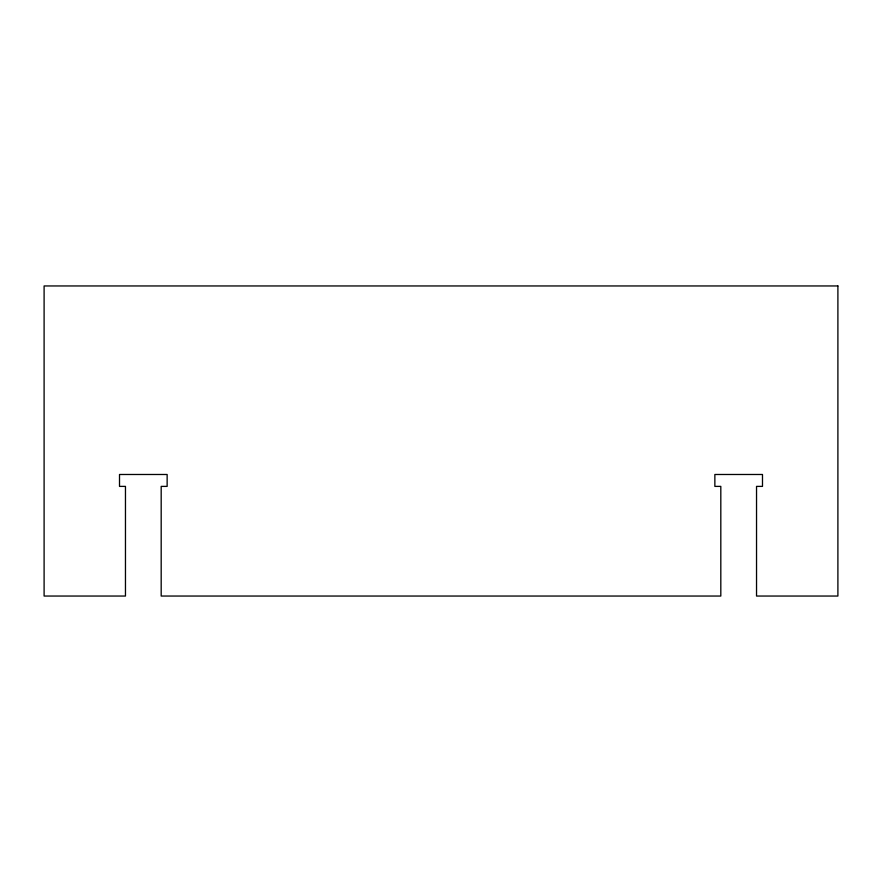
<?xml version="1.0" encoding="UTF-8"?>
<svg xmlns="http://www.w3.org/2000/svg" width="882" height="882" viewBox="0 0 882 882"><rect width="100%" height="100%" fill="white"/><g stroke="black" fill="none" stroke-linecap="round" stroke-linejoin="round"><path stroke-width="1.32" d="M837.9 285.955L44.1 285.955L44.1 596.045L125.465 596.045L125.465 486.39L119.511 486.39L119.511 474.483L167.139 474.483L167.139 486.39L161.185 486.39L161.185 596.045L720.814 596.045L720.814 486.39L714.861 486.39L714.861 474.483L762.489 474.483L762.489 486.39L756.536 486.39L756.536 596.045L837.9 596.045L837.9 285.955"/></g></svg>
